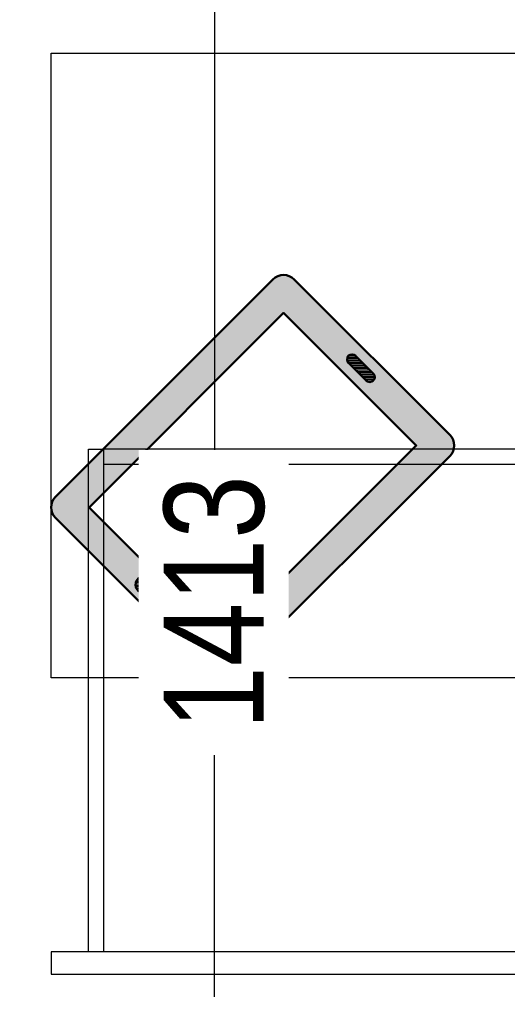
# Model space of a CAD drawing. Header units: millimetres. Extents: x 5444 to 22814, y -867569 to -857363.
# Drawn here: x 20142 to 20532, y -859609 to -858833 of the extents above; entities that cross this region are included whole.
import ezdxf
from ezdxf.lldxf.tags import DXFTag

# ---------------------------------------------------------------- set-up
doc = ezdxf.new("R2010")
doc.units = ezdxf.units.MM
doc.header["$LTSCALE"] = 40
doc.header["$PDMODE"] = 3
for name, color, linetype, lineweight in [('dimensions', 149, 'Continuous', 5), ('LENS_FURNITURE', 13, 'Continuous', 9), ('LENS_PARTITION', 21, 'Continuous', 25)]:
    doc.layers.add(name, color=color, linetype=linetype, lineweight=lineweight)
doc.styles.get("Standard").update_dxf_attribs({"font": 'ARIALN.TTF'})
tags = doc.linetypes.add('DASHED2', pattern=[0.375, 0.25, -0.125]).pattern_tags.tags
tags[6:7] = [DXFTag(74, 4), DXFTag(75, 0), DXFTag(340, '0'), DXFTag(46, 1.0), DXFTag(50, 0.0), DXFTag(44, 0.0), DXFTag(45, 0.0)]
tags[4:5] = [DXFTag(74, 4), DXFTag(75, 0), DXFTag(340, '0'), DXFTag(46, 1.0), DXFTag(50, 0.0), DXFTag(44, 0.0), DXFTag(45, 0.0)]
doc.dimstyles.new('Working', dxfattribs={"dimscale": 0.8, "dimtxt": 100, "dimasz": 50, "dimexe": 50, "dimexo": 50, "dimgap": 25, "dimtad": 1, "dimdec": 0, "dimtxsty": 'Standard', "dimblk": 'ARCHTICK', "dimcen": 0, "dimdle": 50, "dimclrd": 250, "dimclre": 8, "dimclrt": 7, "dimazin": 3, "dimtfac": 1, "dimtdec": 0, "dimtmove": 1, "dimatfit": 3, "dimfxl": 3, "dimlwd": 5, "dimlwe": 0})

# ---------------------------------------------------------------- blocks, each defined once
blk = doc.blocks.new('servgewrgtrs')
at = {"layer": 'LENS_FURNITURE', "true_color": 0xc7c8ca}
h = blk.add_hatch(color=9, dxfattribs=at)
h.dxf.hatch_style = 1
edge = h.paths.add_edge_path()
edge.add_line((-8.54246803093703, -981.967020192067), (115.9083254579454, -857.5162267031847))
edge.add_arc((107.4230440836399, -849.030945328879), 12.00000000009463, 315, 405)
edge.add_line((115.9083254579454, -840.5456639545736), (-58.03994271345435, -666.5973957831739))
edge.add_arc((-66.52522408775982, -675.0826771574793), 12.00000000009463, 45.00000000000002, 135)
edge.add_line((-75.01050546206531, -666.5973957831739), (-199.4612989509478, -791.0481892720563))
edge.add_arc((-190.9760175766423, -799.5334706454305), 11.99999999943609, 135.0000000031443, 225.0000000031443)
edge.add_line((-199.4612989500165, -808.0187520197359), (-25.5130307786167, -981.9670201911359))
edge.add_arc((-17.0277494043112, -973.4817388177615), 11.99999999943609, 224.9999999968557, 314.9999999968557)
h.paths.add_polyline_path([(-17.02774940524252, -955.0969625067663), (89.03826777357607, -849.0309453279477), (-66.52522408775982, -693.4674534666119), (-172.5912412665784, -799.5334706454305)], flags=16)
edge = h.paths.add_edge_path(flags=16)
edge.add_line((-138.2965623782947, -741.9042679787381), (-124.1544267544522, -727.7621323548956))
edge.add_arc((-121.3259996296838, -730.5905594796641), 4.000000000031544, 45, 135, ccw=False)
edge.add_arc((-121.3259996296838, -730.5905594796641), 4.000000000031544, -45, 45, ccw=False)
edge.add_line((-118.4975725049153, -733.4189866044326), (-132.6397081287578, -747.561122228275))
edge.add_arc((-135.4681352535263, -744.7326951035066), 4.000000000031544, 225, 315, ccw=False)
edge.add_arc((-135.4681352535263, -744.7326951035066), 4.000000000031544, 135, 225, ccw=False)
edge = h.paths.add_edge_path(flags=16)
edge.add_arc((44.84409394953398, -910.9027886827243), 7, 0, 360)
at = {"layer": 'LENS_FURNITURE', "lineweight": 0, "true_color": 0x939598}
h = blk.add_hatch(dxfattribs=at)
h.set_pattern_fill('ANSI31', color=252, scale=10, angle=405)
h.set_pattern_definition([(90, (-3772352.875833935, -3684050.327587578), (-1.25, 2e-16), [])])
edge = h.paths.add_edge_path()
edge.add_line((-138.2965623782947, -741.9042679787381), (-124.1544267544522, -727.7621323548956))
edge.add_arc((-121.3259996296838, -730.5905594796641), 4.000000000031544, 45, 135, ccw=False)
edge.add_arc((-121.3259996296838, -730.5905594796641), 4.000000000031544, -45, 45, ccw=False)
edge.add_line((-118.4975725049153, -733.4189866044326), (-132.6397081287578, -747.561122228275))
edge.add_arc((-135.4681352535263, -744.7326951035066), 4.000000000031544, 225, 315, ccw=False)
edge.add_arc((-135.4681352535263, -744.7326951035066), 4.000000000031544, 135, 225, ccw=False)
edge = h.paths.add_edge_path()
edge.add_arc((44.84409394953398, -910.9027886827243), 7, 0, 360)
at = {"layer": 'LENS_FURNITURE'}
blk.add_lwpolyline([(119.4230440827086, -352.4817388160154), (119.4230440827086, -985.4817388160155), (-380.5769559172913, -985.4817388160155), (-380.5769559172913, -352.4817388160154)], close=True, dxfattribs=at)
at = {"layer": 'LENS_FURNITURE', "color": 146, "true_color": 0x105689}
for points in [[(338.5359051078558, -352.4817388160154), (338.5359051078558, -985.4817388160155), (356.5359051078558, -985.4817388160155), (356.5359051078558, -352.4817388160154)], [(-63.4640948921442, -394.4817388160154), (-63.4640948921442, -943.4817388160153), (-51.4640948921442, -943.4817388160153), (-51.4640948921442, -394.4817388160154)], [(-63.4640948921442, -955.4817388160154), (-63.4640948921442, -943.4817388160153), (338.5359051078558, -943.4817388160153), (338.5359051078558, -955.4817388160154)]]:
    blk.add_lwpolyline(points, close=True, dxfattribs=at)
at = {"layer": 'LENS_FURNITURE', "color": 18, "lineweight": 30, "true_color": 0x000000}
for points in [[(-8.54246803093703, -981.967020192067), (115.9083254579454, -857.5162267031847, 0.4142135623730951), (115.9083254579454, -840.5456639545736), (-58.03994271345434, -666.5973957831739, 0.4142135623730951), (-75.01050546206531, -666.5973957831739), (-199.4612989509478, -791.0481892720563, 0.4142135623730951), (-199.4612989500165, -808.0187520197359), (-25.51303077861669, -981.9670201911359, 0.4142135623730951)], [(-138.2965623782947, -741.9042679787381), (-124.1544267544522, -727.7621323548956, -0.4142135623730951), (-118.4975725049153, -727.7621323548956), (-118.4975725049153, -727.7621323548956, -0.4142135623730951), (-118.4975725049153, -733.4189866044326), (-132.6397081287578, -747.561122228275, -0.4142135623730951), (-138.2965623782947, -747.561122228275), (-138.2965623782947, -747.561122228275, -0.4142135623730951)]]:
    blk.add_lwpolyline(points, format="xyb", close=True, dxfattribs=at)
blk.add_lwpolyline([(-17.02774940524252, -955.0969625067663), (89.03826777357607, -849.0309453279477), (-66.52522408775982, -693.4674534666119), (-172.5912412665784, -799.5334706454305)], close=True, dxfattribs=at)
blk.add_circle((44.84409394953398, -910.9027886827243), 7, dxfattribs=at)
blk = doc.blocks.new('_ArchTick')
at = {"const_width": 0.15}
blk.add_lwpolyline([(-0.5, -0.5), (0.5, 0.5)], dxfattribs=at)
blk = doc.blocks.new('*D102')
at = {"layer": 'Defpoints', "color": 0, "ltscale": 50, "transparency": 16777216}
for p in [(20136.88630240033, -858593.0549321929), (20136.88630240033, -860006.0549321929), (20297.9248587526, -860006.0549321929)]:
    blk.add_point(p, dxfattribs=at)
at = {"layer": 'dimensions', "color": 250, "linetype": 'DASHED2', "lineweight": 5, "ltscale": 50, "transparency": 16777216}
for p, q in [((20297.9248587526, -858553.0549321928), (20297.9248587526, -859184.7118216881)), ((20297.9248587526, -860046.0549321928), (20297.9248587526, -859414.3980426977))]:
    blk.add_line(p, q, dxfattribs=at)
at = {"layer": 'dimensions', "color": 8, "linetype": 'DASHED2', "lineweight": 0, "ltscale": 50, "transparency": 16777216}
for p, q in [((20176.88630240033, -858593.0549321929), (20337.9248587526, -858593.0549321929)), ((20176.88630240033, -860006.0549321929), (20337.9248587526, -860006.0549321929))]:
    blk.add_line(p, q, dxfattribs=at)
at = {"layer": 'dimensions', "color": 250, "lineweight": 5, "ltscale": 50, "transparency": 16777216, "xscale": 40, "yscale": 40, "zscale": 40}
for p, rotation in [((20297.9248587526, -858593.0549321929), 90), ((20297.9248587526, -860006.0549321929), 270)]:
    blk.add_blockref('_ArchTick', p, dxfattribs=dict(at, rotation=rotation))
at = {"layer": 'dimensions', "color": 7, "ltscale": 50, "transparency": 16777216, "insert": (20297.92485875235, -859299.5549321926), "char_height": 80, "attachment_point": 5, "rotation": 90, "bg_fill": 3, "box_fill_scale": 1.25, "bg_fill_color": 9, "bg_fill_true_color": 13158600, "bg_fill_transparency": 0}
blk.add_mtext('\\A1;1413', dxfattribs=at)

msp = doc.modelspace()

# ---------------------------------------------------------------- block references
at = {"layer": 'LENS_PARTITION', "rotation": 270}
msp.add_blockref('servgewrgtrs', (21152.6789715066, -859240.4499289262), dxfattribs=at)

# ---------------------------------------------------------------- next in the draw order: dimensions: what is measured, and where the dimension line sits
at = {"layer": 'dimensions', "color": 3, "ltscale": 50, "true_color": 0x15f609}
dim = msp.add_linear_dim(base=(20297.9248587526, -860006.0549321929), p1=(20136.88630240032, -858593.0549321926), p2=(20136.88630240032, -860006.0549321926), angle=90, dimstyle='Working', override={"dimfxl": 500, "dimfxlon": 1, "dimtfill": 1, "dimarcsym": 1}, dxfattribs=at)
dim.commit()
dim.dimension.update_dxf_attribs({"geometry": '*D102', "text_midpoint": (20297.92485875235, -859299.5549321926)})

doc.saveas('drawing.dxf')
